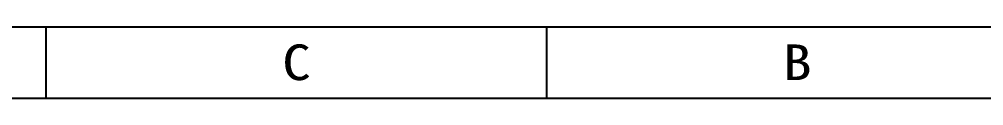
# Model space of a CAD drawing. Header units: millimetres. Extents: x 5016 to 6204, y 3065 to 3485.
# Drawn here: x 5990.5 to 6125.3, y 3475.1 to 3485.1 of the extents above; entities that cross this region are included whole.
import ezdxf
from ezdxf.enums import TextEntityAlignment as Align

# ---------------------------------------------------------------- set-up
doc = ezdxf.new("R2010")
doc.units = ezdxf.units.MM
doc.styles.add('TEXTSTYLE_0', font='txt', dxfattribs={"width": 0.8})

# ---------------------------------------------------------------- blocks, each defined once
blk = doc.blocks.new('SUN_6HWZ35TKK40GSGJE8VEUYAXIAKM')
at = {"color": 7, "linetype": 'Continuous'}
for p, q in [((-594, 420), (0, 420)), ((-210, 410), (-210, 420)), ((-140, 410), (-140, 420)), ((-584, 410), (-10, 410))]:
    blk.add_line(p, q, dxfattribs=at)
at = {"color": 2, "linetype": 'Continuous', "style": 'TEXTSTYLE_0', "width": 1.2}
for s, p, p2 in [('C', (-176.99, 412.53), (-172.99, 412.53)), ('B', (-106.99, 412.53), (-102.99, 412.53))]:
    blk.add_text(s, height=5, dxfattribs=at).set_placement(p, p2, align=Align.FIT)

msp = doc.modelspace()

# ---------------------------------------------------------------- block references
msp.add_blockref('SUN_6HWZ35TKK40GSGJE8VEUYAXIAKM', (6204.204, 3065.139))

doc.saveas('drawing.dxf')
